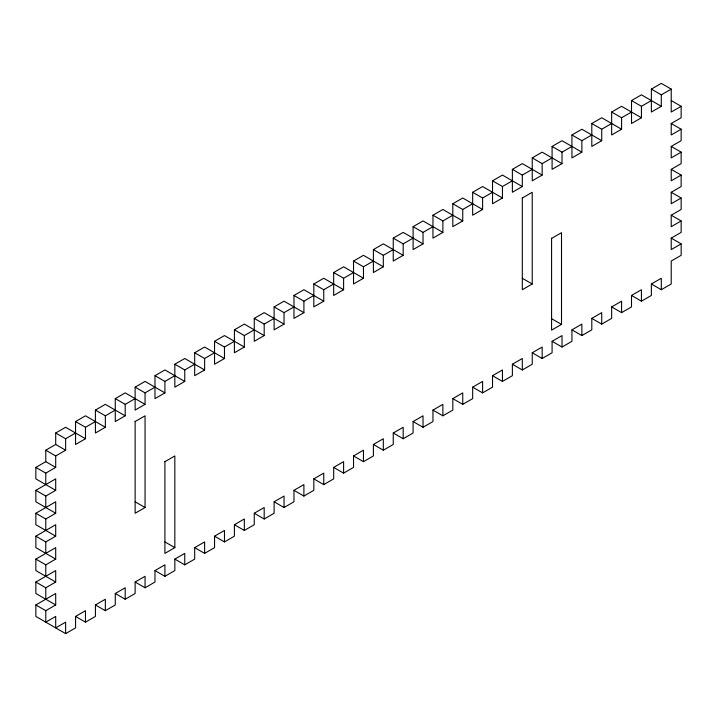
<?xml version="1.0" encoding="UTF-8"?>
<svg xmlns="http://www.w3.org/2000/svg" width="717" height="717" viewBox="0 0 717 717"><rect width="100%" height="100%" fill="white"/><g stroke="black" fill="none" stroke-linecap="round" stroke-linejoin="round"><path stroke-width="1.08" d="M45.78 450.204L55.702 455.94L55.702 467.403L45.78 461.667L45.78 450.204L55.702 444.477L55.702 433.014L65.632 427.278L85.484 438.741L85.484 427.278L95.415 421.551M85.484 438.741L75.563 444.477L75.563 421.551L85.484 415.815L105.345 427.278L105.345 415.815L115.276 410.088M105.345 427.278L95.415 433.014L95.415 410.088L105.345 404.352L125.197 415.815L125.197 404.352L135.128 398.616M125.197 415.815L115.276 421.551L115.276 398.616L125.197 392.889L145.058 404.352L145.058 392.889L154.98 387.153M145.058 404.352L135.128 410.088L135.128 387.153L145.058 381.426L164.91 392.889L164.91 381.426L174.84 375.69M164.91 392.889L154.98 398.625L154.98 375.69L164.91 369.963L184.762 381.426L184.762 369.963L174.84 364.227L174.84 387.153L184.762 381.426M174.84 364.227L184.762 358.5L204.623 369.963L204.623 358.5L194.692 352.764L194.692 375.69L204.623 369.963M194.692 352.764L204.623 347.037L224.475 358.5L224.475 347.037L234.405 341.301M224.475 358.5L214.544 364.227L214.544 341.301L224.475 335.574L244.336 347.037L244.336 335.574L234.405 329.838L234.405 352.764L244.336 347.037M234.405 329.838L244.336 324.111L264.188 335.574L264.188 324.111L274.118 318.375M264.188 335.574L254.257 341.301L254.257 318.375L264.188 312.648L284.04 324.111L284.04 312.648L293.97 306.912M284.04 324.111L274.118 329.838L274.118 306.912L284.04 301.185L303.9 312.648L303.9 301.185L313.822 295.449M303.9 312.648L293.97 318.375L293.97 295.449L303.9 289.722L323.752 301.185L323.752 289.722L333.683 283.986M323.752 301.185L313.822 306.912L313.822 283.986L323.752 278.259L343.604 289.722L343.604 278.259L353.535 272.523M343.604 289.722L333.683 295.449L333.683 272.523L343.604 266.796L363.465 278.259L363.465 266.796L353.535 261.06L353.535 283.986L363.465 278.259M353.535 261.06L363.465 255.324L383.317 266.796L383.317 255.324L393.248 249.597M383.317 266.796L373.396 272.523L373.396 249.597L383.317 243.861L403.178 255.324L403.178 243.861L413.1 238.134M403.178 255.324L393.248 261.06L393.248 238.134L403.178 232.398L423.03 243.861L423.03 232.398L432.96 226.671M423.03 243.861L413.1 249.597L413.1 226.671L423.03 220.935L442.882 232.398L442.882 220.935L452.812 215.208M442.882 232.398L432.96 238.134L432.96 215.208L442.882 209.472L462.743 220.935L462.743 209.472L452.812 203.745L452.812 226.671L462.743 220.935M452.812 203.745L462.743 198.009L482.595 209.472L482.595 198.009L492.525 192.281M482.595 209.472L472.664 215.208L472.664 192.281L482.595 186.545L502.456 198.009L502.456 186.545L492.525 180.818L492.525 203.745L502.456 198.009M492.525 180.818L502.456 175.082L522.308 186.545L522.308 175.082L532.238 169.355M522.308 186.545L512.377 192.281L512.377 169.355L522.308 163.619L542.16 175.082L542.16 163.619L532.238 157.892L532.238 180.818L542.16 175.082M532.238 157.892L542.16 152.156L562.02 163.619L562.02 152.156L571.942 146.429M562.02 163.619L552.09 169.355L552.09 146.429L562.02 140.693L581.872 152.156L581.872 140.693L571.942 134.966L571.942 157.892L581.872 152.156M571.942 134.966L581.872 129.23L601.724 140.693L601.724 129.23L611.655 123.503M601.724 140.693L591.803 146.429L591.803 123.503L601.724 117.767L621.585 129.23L621.585 117.767L611.655 112.031L611.655 134.966L621.585 129.23M611.655 112.031L621.585 106.304L641.437 117.767L641.437 106.304L651.368 100.568M641.437 117.767L631.516 123.503L631.516 100.568L641.437 94.841L661.298 106.304L661.298 94.841L671.22 89.105L671.22 112.04L681.15 106.304L681.15 117.767L671.22 123.503L671.22 134.966L681.15 129.23L681.15 140.693L671.22 146.429L671.22 157.892L681.15 152.156L681.15 163.619L671.22 169.355L671.22 180.818L681.15 175.082L681.15 186.545L671.22 192.281L671.22 203.745L681.15 198.009L681.15 209.481L671.22 215.208L671.22 226.671L681.15 220.944L681.15 232.407L671.22 238.134L671.22 249.597L681.15 243.87L681.15 255.333L671.22 261.06L671.22 283.986L661.298 289.722L651.368 283.986L651.368 295.449L641.437 301.185L631.516 295.449L631.516 306.912L621.585 312.648L611.655 306.912L611.655 318.384L601.724 324.111L591.803 318.384L591.803 329.847L581.872 335.574L571.942 329.847L571.942 341.31L562.02 347.037L552.09 341.31L552.09 352.773L542.16 358.5L532.238 352.773L532.238 364.236L522.308 369.963L512.377 364.236L512.377 375.699L502.456 381.426L492.525 375.699L492.525 387.162L482.595 392.889L472.664 387.162L472.664 398.625L462.743 404.352L452.812 398.625L452.812 410.088L442.882 415.815L432.96 410.088L432.96 421.551L423.03 427.278L413.1 421.551L413.1 433.014L403.178 438.741L393.248 433.014L393.248 444.477L383.317 450.204L373.396 444.477L373.396 455.94L363.465 461.676L353.535 455.94L353.535 467.403L343.604 473.139L333.683 467.403L333.683 478.866L323.752 484.602L313.822 478.866L313.822 490.329L303.9 496.065L293.97 490.329L293.97 501.792L284.04 507.528L274.118 501.792L274.118 513.255L264.188 518.991L254.257 513.255L254.257 524.719L244.336 530.455L234.405 524.719L234.405 536.182L224.475 541.918L214.544 536.182L214.544 547.645L204.623 553.381L194.692 547.645L194.692 559.108L184.762 564.844L174.84 559.108L174.84 570.571L164.91 576.307L154.98 570.571L154.98 582.034L145.058 587.77L135.128 582.034L135.128 593.497L125.197 599.233L115.276 593.497L115.276 604.969L105.345 610.696L95.415 604.969L95.415 616.432L85.484 622.159L75.563 616.432L75.563 627.895L65.632 633.622L35.85 616.432L35.85 604.96L55.702 593.497L55.702 604.96L45.78 610.696L35.85 604.96M661.298 106.304L651.368 112.031L651.368 89.105L661.298 83.378L671.22 89.105M55.702 433.014L65.632 438.741L75.563 433.014M184.762 369.963L194.692 364.227M204.623 358.5L214.544 352.764M244.336 335.574L254.257 329.838M363.465 266.796L373.396 261.06M462.743 209.472L472.664 203.745M502.456 186.545L512.377 180.818M542.16 163.619L552.09 157.892M581.872 140.693L591.803 134.966M621.585 117.767L631.516 112.031M55.702 604.96L35.85 593.497L35.85 582.034L55.702 570.571L55.702 582.034L35.85 570.571L35.85 559.108L55.702 547.645L55.702 559.108L35.85 547.645L35.85 536.182L55.702 524.719L55.702 536.182L35.85 524.719L35.85 513.255L55.702 501.792L55.702 513.255L35.85 501.792L35.85 490.329L55.702 478.866L55.702 490.329L35.85 478.866L35.85 467.403L45.78 461.667M55.702 455.94L65.632 450.204L65.632 438.741M35.85 467.403L45.78 473.13L55.702 467.403M135.128 421.551L145.058 415.815L145.058 507.528L135.128 513.255L135.128 421.264M522.308 198.009L532.238 192.281L532.238 283.986L522.308 289.722L522.308 197.731M35.85 490.329L45.78 496.056L55.702 490.329M35.85 513.255L45.78 518.991L55.702 513.255M164.91 461.667L174.84 455.94L174.84 547.645L164.91 553.381L164.91 461.389M551.579 238.429L561.51 232.702L561.51 324.407L551.579 330.143L551.579 238.152M35.85 536.182L45.78 541.918L55.702 536.182M35.85 559.108L45.78 564.844L55.702 559.108M35.85 582.034L45.78 587.77L55.702 582.034M75.563 616.432L85.484 610.696L85.484 622.159M95.415 604.969L105.345 599.233L105.345 610.696M115.276 593.497L125.197 587.77L125.197 599.233M135.128 582.034L145.058 576.307L145.058 587.77M154.98 570.571L164.91 564.844L164.91 576.307M174.84 559.108L184.762 553.381L184.762 564.844M194.692 547.645L204.623 541.918L204.623 553.381M214.544 536.182L224.475 530.455L224.475 541.918M234.405 524.719L244.336 518.991L244.336 530.455M254.257 513.255L264.188 507.528L264.188 518.991M274.118 501.792L284.04 496.065L284.04 507.528M293.97 490.329L303.9 484.602L303.9 496.065M313.822 478.866L323.752 473.139L323.752 484.602M333.683 467.403L343.604 461.676L343.604 473.139M353.535 455.94L363.465 450.204L363.465 461.676M373.396 444.477L383.317 438.741L383.317 450.204M393.248 433.014L403.178 427.278L403.178 438.741M413.1 421.551L423.03 415.815L423.03 427.278M432.96 410.088L442.882 404.352L442.882 415.815M452.812 398.625L462.743 392.889L462.743 404.352M472.664 387.162L482.595 381.426L482.595 392.889M492.525 375.699L502.456 369.963L502.456 381.426M512.377 364.236L522.308 358.5L522.308 369.963M532.238 352.773L542.16 347.037L542.16 358.5M552.09 341.31L562.02 335.574L562.02 347.037M571.942 329.847L581.872 324.111L581.872 335.574M591.803 318.375L601.724 312.648L601.724 324.111M611.655 306.912L621.585 301.185L621.585 312.648M631.516 295.449L641.437 289.722L641.437 301.185M651.368 283.986L661.298 278.259L661.298 289.722M651.368 89.105L661.298 94.841M671.22 100.568L681.15 106.304M631.516 100.568L641.437 106.304M671.22 123.503L681.15 129.23M671.22 146.429L681.15 152.156M591.803 123.503L601.724 129.23M671.22 169.355L681.15 175.082M671.22 192.281L681.15 198.009M552.09 146.429L562.02 152.156M671.22 215.208L681.15 220.944M671.22 238.134L681.15 243.87M512.377 169.355L522.308 175.082M472.664 192.281L482.595 198.009M432.96 215.208L442.882 220.935M522.308 278.259L532.238 283.986M413.1 226.671L423.03 232.398M551.579 318.671L561.51 324.407M393.248 238.134L403.178 243.861M373.396 249.597L383.317 255.324M333.683 272.523L343.604 278.259M313.822 283.986L323.752 289.722M293.97 295.449L303.9 301.185M274.118 306.912L284.04 312.648M254.257 318.375L264.188 324.111M214.544 341.301L224.475 347.037M154.98 375.69L164.91 381.426M135.128 387.153L145.058 392.889M115.276 398.616L125.197 404.352M95.415 410.088L105.345 415.815M75.563 421.551L85.484 427.278M55.702 444.477L65.632 450.204M135.128 501.792L145.058 507.528M164.91 541.918L174.84 547.645M65.632 633.622L65.632 622.159L55.702 627.895L55.702 616.432L45.78 622.159L45.78 610.696M45.78 473.13L45.78 484.593M45.78 496.056L45.78 507.519M45.78 518.991L45.78 530.455M45.78 541.918L45.78 553.381M45.78 564.844L45.78 576.307M45.78 587.77L45.78 599.233"/></g></svg>
